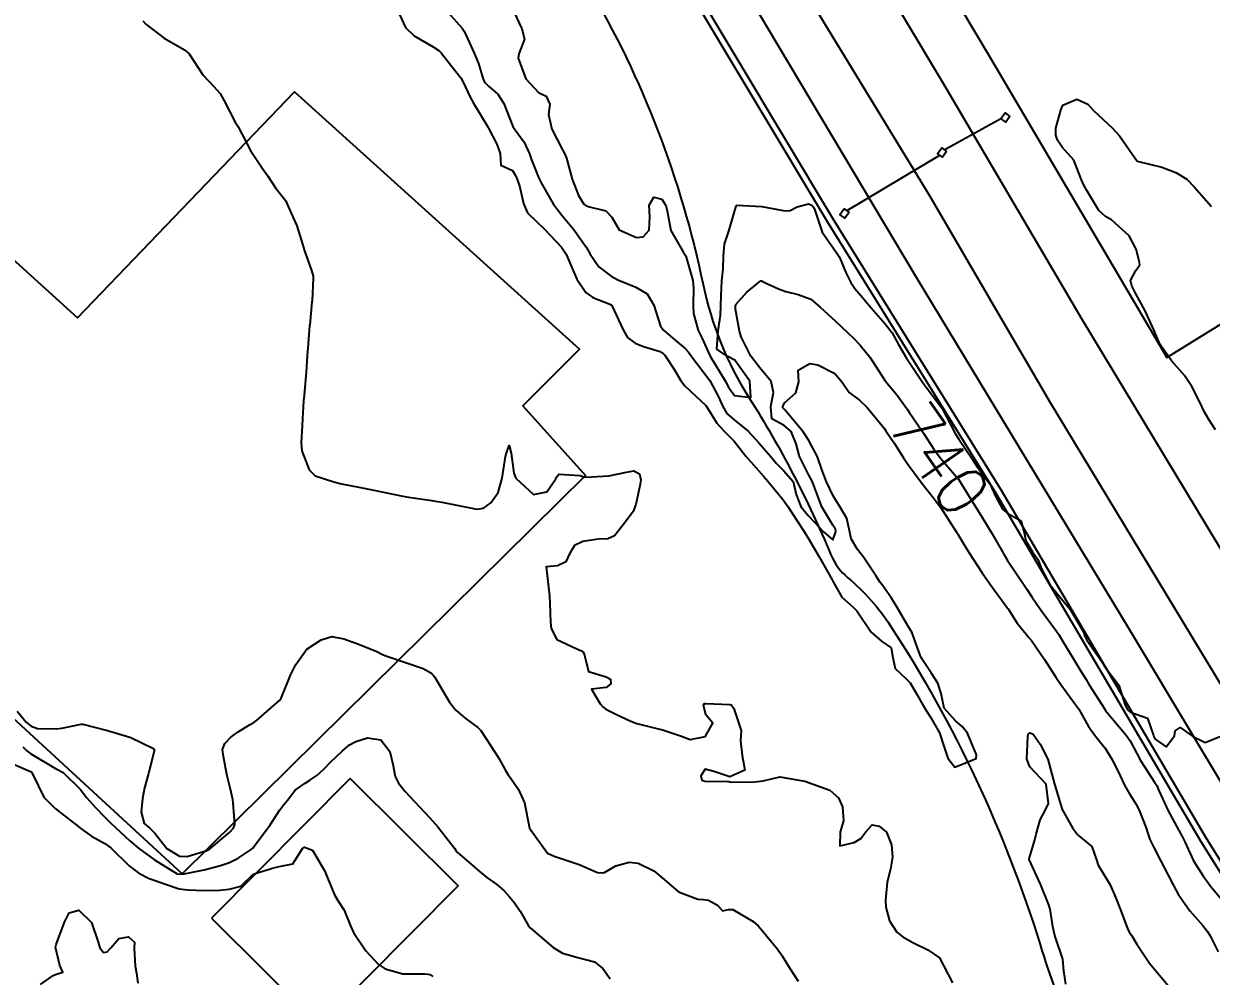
# Model space of a CAD drawing. Header units: metres. Extents: x 307586 to 320046, y 7427249 to 7434250.
# Drawn here: x 316846.9 to 316941.9, y 7432587.9 to 7432664.2 of the extents above; entities that cross this region are included whole.
import ezdxf
from ezdxf.enums import TextEntityAlignment as Align

# ---------------------------------------------------------------- set-up
doc = ezdxf.new("R2010")
doc.units = ezdxf.units.M
doc.header["$MEASUREMENT"] = 0
for name, color, linetype in [('Canaleta de Drenagem', 151, 'Continuous'), ('Cotas', 45, 'Continuous'), ('Curvas de Nivel 1m', 11, 'Continuous'), ('Curvas de Nivel 5m', 15, 'Continuous'), ('Divisa', 42, 'FENCELINE2'), ('Edificações', 30, 'Continuous'), ('Hidrografia', 140, 'Continuous'), ('Linha Férrea', 20, 'Continuous'), ('Portico', 45, 'Continuous')]:
    doc.layers.add(name, color=color, linetype=linetype)
doc.styles.add('Style-STANDARD', font='STANDARD.shx')
doc.linetypes.add('FENCELINE2', pattern='A,0.25,-0.1,[132,ltypeshp.shx,S=0.1,R=0,X=-0.1,Y=0],-0.1,1', length=1.45)

msp = doc.modelspace()

# ---------------------------------------------------------------- linework, layer by layer
at = {"layer": 'Canaleta de Drenagem'}
for points in [[(316888.112, 7432686.929), (316911.178, 7432648.382), (316924.703, 7432626.613), (316941.111, 7432598.727), (316951.949, 7432581.448), (316975.28, 7432542.117), (317002.126, 7432496.756), (317008.116, 7432486.98), (317023.443, 7432461.338), (317035.226, 7432441.415), (317043.02, 7432427.473), (317052.826, 7432410.555), (317059.689, 7432399.683), (317066.814, 7432389.517), (317077.876, 7432372.37), (317086.26, 7432358.96), (317086.779, 7432358.488)], [(316888.542, 7432687.185), (316911.604, 7432648.642), (316925.131, 7432626.872), (316941.538, 7432598.987), (316952.376, 7432581.708), (316975.71, 7432542.372), (317002.555, 7432497.014), (317008.544, 7432487.239), (317023.873, 7432461.594), (317035.659, 7432441.665), (317043.454, 7432427.72), (317053.254, 7432410.814), (317060.105, 7432399.96), (317067.229, 7432389.796), (317078.299, 7432372.638), (317086.647, 7432359.284), (317087.115, 7432358.858)]]:
    msp.add_lwpolyline(points, dxfattribs=at)
at = {"layer": 'Curvas de Nivel 1m', "flags": 128}
for points, elevation in [([(316876.778, 7432665.302), (316877.434, 7432663.937), (316878.113, 7432663.252), (316879.635, 7432662.372), (316880.096, 7432662.076), (316880.269, 7432661.898), (316881.064, 7432660.909), (316881.865, 7432659.882), (316882.069, 7432659.486), (316882.571, 7432658.385), (316882.86, 7432657.868), (316884.025, 7432655.967), (316884.079, 7432655.849), (316884.745, 7432654.578), (316885.007, 7432653.84), (316885.063, 7432652.908), (316885.989, 7432652.483), (316886.233, 7432652.074), (316886.329, 7432651.825), (316886.554, 7432651.241), (316886.882, 7432649.816), (316887.204, 7432649.069), (316887.939, 7432648.362), (316888.532, 7432647.794), (316889.911, 7432646.321), (316890.289, 7432645.776), (316890.583, 7432645.086), (316891.149, 7432643.767), (316891.872, 7432642.696), (316892.415, 7432642.298), (316893.863, 7432641.748), (316893.889, 7432641.73), (316893.94, 7432641.651), (316894.84, 7432639.72), (316895.192, 7432639.082), (316895.822, 7432638.652), (316896.493, 7432638.373), (316897.816, 7432637.964), (316898.005, 7432637.868), (316898.188, 7432637.676), (316898.968, 7432636.496), (316899.437, 7432635.663), (316899.778, 7432635.212), (316901.466, 7432633.643), (316901.758, 7432633.185), (316902.354, 7432632.236), (316902.919, 7432631.622), (316903.731, 7432630.796), (316904.675, 7432629.6), (316905.701, 7432628.429), (316906.091, 7432627.979), (316906.44, 7432627.579), (316907.671, 7432626.099), (316908.05, 7432625.556), (316908.797, 7432624.403), (316909.344, 7432623.543), (316909.638, 7432623.066), (316910.538, 7432621.531), (316911.595, 7432619.687), (316911.674, 7432619.519), (316912.361, 7432618.289), (316913.263, 7432617.495), (316913.569, 7432617.204), (316914.7, 7432615.478), (316915.536, 7432614.755), (316916.317, 7432614.245), (316916.435, 7432613.456), (316916.633, 7432612.572), (316917.506, 7432611.739), (316917.829, 7432611.437), (316918.328, 7432610.594), (316918.98, 7432609.425), (316919.466, 7432608.68), (316920.184, 7432607.413), (316920.568, 7432606.277), (316920.84, 7432605.406), (316921.416, 7432604.663), (316923.114, 7432605.375), (316923.148, 7432605.653), (316922.416, 7432607.386), (316922, 7432607.934), (316921.463, 7432608.398), (316920.546, 7432609.409), (316920.326, 7432610.576), (316920.055, 7432611.414), (316919.511, 7432612.233), (316918.723, 7432613.428), (316918.224, 7432614.746), (316917.985, 7432615.436), (316917.554, 7432616.182), (316916.783, 7432617.452), (316916.34, 7432618.219), (316915.591, 7432619.271), (316915.445, 7432619.471), (316915.108, 7432619.967), (316914.085, 7432621.485), (316913.629, 7432622.105), (316913.1, 7432622.96), (316913.009, 7432623.5), (316912.758, 7432624.607), (316912.229, 7432625.512), (316911.676, 7432626.4), (316911.14, 7432627.526), (316910.799, 7432628.432), (316910.408, 7432629.533), (316909.733, 7432630.855), (316909.277, 7432631.545), (316907.761, 7432633.328), (316907.649, 7432633.449), (316907.64, 7432633.562), (316907.766, 7432633.851), (316908.677, 7432634.648), (316908.918, 7432635.549), (316908.874, 7432636.472), (316909.805, 7432637.009), (316910.434, 7432636.903), (316911.793, 7432636.208), (316912.381, 7432635.511), (316912.963, 7432634.69), (316913.769, 7432634.07), (316914.396, 7432633.484), (316915.746, 7432631.817), (316915.893, 7432631.617), (316915.996, 7432631.466), (316916.592, 7432630.596), (316917.312, 7432629.446), (316917.468, 7432629.202), (316917.707, 7432628.879), (316918.782, 7432627.429), (316919.676, 7432626.269), (316920.314, 7432625.413), (316921.551, 7432623.494), (316921.61, 7432623.4), (316921.642, 7432623.344), (316922.374, 7432622.133), (316922.857, 7432621.381), (316923.606, 7432620.253), (316924.214, 7432619.364), (316925.574, 7432617.493), (316925.634, 7432617.41), (316925.672, 7432617.349), (316926.416, 7432616.198), (316927.121, 7432615.326), (316927.322, 7432615.096), (316927.545, 7432614.811), (316928.596, 7432613.309), (316929.509, 7432611.894), (316929.907, 7432611.296), (316931.04, 7432609.724), (316931.357, 7432609.281), (316931.471, 7432609.081), (316932.112, 7432607.923), (316932.591, 7432607.263), (316932.979, 7432606.788), (316933.442, 7432606.189), (316934.047, 7432605.244), (316934.661, 7432603.991), (316935.01, 7432603.234), (316935.396, 7432602.546), (316935.901, 7432601.735), (316936.169, 7432601.218), (316936.702, 7432599.871), (316936.912, 7432599.207), (316937.03, 7432598.885), (316937.343, 7432598.233), (316937.875, 7432597.195), (316938.484, 7432596.026), (316938.928, 7432595.184), (316939.303, 7432594.5), (316940.241, 7432593.17), (316941.271, 7432591.98), (316941.633, 7432591.521), (316941.854, 7432591.151), (316942.49, 7432589.895)], 741), ([(316886.136, 7432665.121), (316886.738, 7432663.824), (316886.953, 7432662.983), (316886.489, 7432661.826), (316886.456, 7432661.468), (316887.055, 7432659.82), (316888.062, 7432658.719), (316888.683, 7432658.424), (316888.99, 7432657.796), (316888.881, 7432656.956), (316889.147, 7432655.789), (316890.006, 7432654.121), (316890.19, 7432653.778), (316890.315, 7432653.462), (316890.778, 7432651.772), (316891.266, 7432650.465), (316891.713, 7432649.762), (316891.952, 7432649.621), (316893.459, 7432649.248), (316893.943, 7432648.722), (316894.52, 7432647.724), (316895.924, 7432647.1), (316896.461, 7432647.166), (316896.925, 7432647.695), (316896.999, 7432648.75), (316896.945, 7432649.695), (316897.322, 7432650.33), (316897.96, 7432650.177), (316898.277, 7432649.677), (316898.374, 7432649.25), (316898.677, 7432647.673), (316899.676, 7432645.893), (316899.845, 7432645.661), (316899.902, 7432645.539), (316900.441, 7432643.654), (316900.481, 7432643.05), (316900.452, 7432641.654), (316900.489, 7432641.018), (316900.846, 7432639.65), (316901.184, 7432639.003), (316901.791, 7432637.64), (316901.812, 7432637.596), (316903.008, 7432635.622), (316903.277, 7432635.116), (316903.771, 7432634.441), (316905.072, 7432634.294), (316904.991, 7432635.598), (316903.808, 7432637.281), (316903.117, 7432637.62), (316902.344, 7432638.158), (316902.45, 7432639.631), (316902.634, 7432640.845), (316902.667, 7432641.628), (316902.696, 7432642.452), (316902.756, 7432643.627), (316902.849, 7432644.582), (316902.895, 7432645.625), (316902.968, 7432646.573), (316903.316, 7432647.619), (316903.883, 7432649.542), (316903.896, 7432649.611), (316903.912, 7432649.652), (316903.954, 7432649.682), (316905.953, 7432649.59), (316907.661, 7432649.275), (316907.95, 7432649.247), (316908.231, 7432649.276), (316908.78, 7432649.552), (316909.688, 7432649.813), (316909.955, 7432649.7), (316910.107, 7432649.538), (316910.202, 7432649.286), (316910.779, 7432647.532), (316911.909, 7432645.927), (316912.177, 7432645.516), (316912.69, 7432644.307), (316913.074, 7432643.502), (316913.393, 7432643.012), (316913.872, 7432642.448), (316914.699, 7432641.482), (316915.844, 7432640.192), (316916.387, 7432639.462), (316916.898, 7432638.528), (316917.545, 7432637.444), (316917.807, 7432637.046), (316918.867, 7432635.429), (316919.771, 7432634.246), (316920.387, 7432633.414), (316921.091, 7432632.065), (316921.436, 7432631.403), (316921.736, 7432630.952), (316922.787, 7432629.384), (316923.139, 7432628.811), (316923.7, 7432628.038), (316924.22, 7432627.365), (316924.7, 7432626.337), (316925.23, 7432625.354), (316925.659, 7432624.986), (316926.719, 7432624.4), (316926.994, 7432623.33), (316927.109, 7432622.799), (316927.629, 7432621.915), (316928.048, 7432621.316), (316928.357, 7432620.567), (316929.03, 7432619.306), (316929.586, 7432618.602), (316930.682, 7432617.289), (316931.558, 7432615.771), (316931.731, 7432615.454), (316931.766, 7432615.277), (316931.979, 7432614.841), (316933.093, 7432613.256), (316933.26, 7432612.994), (316933.517, 7432612.616), (316934.549, 7432611.24), (316935.021, 7432609.694), (316935.257, 7432609.232), (316935.471, 7432609.085), (316936.849, 7432608.592), (316937.315, 7432607.202), (316937.342, 7432607.092), (316937.45, 7432606.907), (316938.326, 7432606.31), (316938.999, 7432607.185), (316939.064, 7432607.576), (316939.46, 7432607.849), (316940.453, 7432607.17), (316941.448, 7432606.66), (316942.621, 7432607.142)], 739), ([(316856.398, 7432664.458), (316856.643, 7432664.182), (316858.106, 7432663.064), (316859.716, 7432662.144), (316860.09, 7432661.804), (316861.188, 7432660.129), (316862.064, 7432659.206), (316862.594, 7432658.647), (316862.87, 7432658.108), (316863.823, 7432656.296), (316863.951, 7432656.091), (316863.976, 7432656.044), (316864.022, 7432655.957), (316865.01, 7432654.08), (316865.981, 7432652.626), (316866.379, 7432652.064), (316867, 7432651.092), (316867.832, 7432650.042), (316867.874, 7432649.963), (316867.95, 7432649.77), (316868.719, 7432648.032), (316869.095, 7432646.849), (316869.341, 7432646.026), (316869.887, 7432644.457), (316870.024, 7432644.019), (316870.042, 7432643.857), (316869.937, 7432642.019), (316869.928, 7432641.944), (316869.843, 7432641.02), (316869.758, 7432640.096), (316869.748, 7432640.021), (316869.589, 7432638.249), (316869.572, 7432638.022), (316869.476, 7432636.335), (316869.451, 7432636.023), (316869.306, 7432634.486), (316869.268, 7432634.025), (316869.182, 7432632.585), (316869.152, 7432632.026), (316869.069, 7432630.677), (316869.131, 7432630.026), (316869.698, 7432628.497), (316870.197, 7432628.015), (316871.686, 7432627.529), (316872.298, 7432627.376), (316873.68, 7432627.097), (316874.752, 7432626.884), (316875.674, 7432626.698), (316877.206, 7432626.391), (316877.669, 7432626.308), (316879.525, 7432626.042), (316879.665, 7432626.016), (316880.321, 7432625.893), (316881.66, 7432625.627), (316883.142, 7432625.342), (316883.659, 7432625.416), (316884.251, 7432625.844), (316884.833, 7432626.681), (316885.157, 7432627.835), (316885.442, 7432629.565), (316885.52, 7432629.832), (316885.561, 7432629.985), (316885.722, 7432630.443), (316885.875, 7432629.828), (316886.102, 7432628.229), (316886.271, 7432627.821), (316887.674, 7432626.522), (316888.737, 7432626.729), (316889.458, 7432627.782), (316889.537, 7432627.939), (316889.696, 7432628.132), (316891.414, 7432628.045), (316891.695, 7432627.931), (316891.836, 7432627.9), (316893.696, 7432628.019), (316895.11, 7432628.305), (316895.7, 7432628.406), (316896.162, 7432628.167), (316896.277, 7432627.701), (316896.189, 7432627.198), (316895.877, 7432625.707), (316895.657, 7432625.146), (316895.043, 7432624.322), (316894.57, 7432623.721), (316894.163, 7432623.2), (316893.635, 7432622.975), (316892.843, 7432622.95), (316891.633, 7432622.759), (316890.955, 7432622.442), (316890.56, 7432621.771), (316890.261, 7432621.126), (316889.608, 7432620.798), (316888.681, 7432620.715), (316888.784, 7432619.788), (316888.961, 7432618.404), (316888.972, 7432617.786), (316889.036, 7432616.3), (316889.086, 7432615.785), (316889.534, 7432614.902), (316891.135, 7432614.156), (316891.525, 7432613.994), (316891.663, 7432613.897), (316891.721, 7432613.757), (316892.084, 7432612.327), (316893.505, 7432611.909), (316893.844, 7432611.727), (316893.864, 7432611.36), (316893.493, 7432611.066), (316892.324, 7432610.914), (316893.009, 7432609.737), (316893.232, 7432609.495), (316893.469, 7432609.317), (316894.276, 7432608.911), (316895.459, 7432608.348), (316895.935, 7432608.18), (316897.454, 7432607.801), (316898.011, 7432607.674), (316899.446, 7432607.192), (316900.21, 7432606.884), (316901.445, 7432607.123), (316901.618, 7432607.47), (316901.705, 7432607.636), (316902.036, 7432608.209), (316901.465, 7432608.876), (316901.283, 7432609.642), (316901.353, 7432609.763), (316901.475, 7432609.778), (316903.396, 7432609.689), (316903.474, 7432609.679), (316903.565, 7432609.609), (316903.717, 7432609.361), (316904.297, 7432607.602), (316904.26, 7432606.783), (316904.376, 7432605.6), (316904.583, 7432604.426), (316903.406, 7432603.901), (316902.117, 7432604.337), (316901.412, 7432604.521), (316901.079, 7432603.971), (316901.147, 7432603.643), (316901.402, 7432603.549), (316903.313, 7432603.522), (316903.402, 7432603.512), (316903.525, 7432603.485), (316905.402, 7432603.511), (316906.056, 7432603.58), (316907.406, 7432603.897), (316909.403, 7432603.54), (316911.396, 7432602.821), (316912.103, 7432602.223), (316912.419, 7432601.504), (316912.484, 7432600.385), (316912.223, 7432599.507), (316912.198, 7432598.364), (316913.344, 7432598.638), (316913.872, 7432598.96), (316914.272, 7432599.481), (316914.784, 7432600.053), (316915.36, 7432599.961), (316915.939, 7432599.461), (316916.352, 7432598.464), (316916.413, 7432597.454), (316916.264, 7432596.511), (316915.998, 7432595.46), (316915.859, 7432594.031), (316915.896, 7432593.461), (316916.172, 7432592.357), (316916.766, 7432591.447), (316917.258, 7432591.082), (316918.043, 7432590.64), (316919.242, 7432590.038), (316920.177, 7432589.411), (316921.213, 7432587.4)], 742), ([(316942.284, 7432631.687), (316941.757, 7432632.527), (316941.389, 7432633.164), (316941.041, 7432633.901), (316940.399, 7432635.174), (316939.802, 7432636.058), (316938.784, 7432637.19), (316937.826, 7432638.547), (316937.636, 7432639.008), (316937.558, 7432639.204), (316937.335, 7432639.713), (316936.642, 7432641.222), (316935.877, 7432642.655), (316935.575, 7432643.233), (316935.475, 7432643.649), (316935.901, 7432644.45), (316936.224, 7432644.911), (316936.176, 7432645.227), (316935.922, 7432646.17), (316935.381, 7432647.236), (316933.946, 7432648.509), (316933.476, 7432648.784), (316932.947, 7432649.265), (316931.977, 7432650.865), (316931.741, 7432651.282), (316931.561, 7432651.71), (316930.946, 7432653.291), (316930.013, 7432654.349), (316929.623, 7432654.91), (316929.487, 7432655.308), (316929.489, 7432655.851), (316929.907, 7432657.302), (316930.057, 7432657.694), (316931.169, 7432658.182), (316932.058, 7432657.793), (316932.308, 7432657.528), (316932.512, 7432657.273), (316934.032, 7432655.849), (316934.61, 7432655.244), (316936.003, 7432653.23), (316937.998, 7432652.747), (316939.121, 7432652.32), (316939.989, 7432651.766), (316940.59, 7432651.174), (316941.959, 7432649.598)], 739), ([(316846.317, 7432609.153), (316847.04, 7432608.286), (316847.448, 7432607.953), (316847.958, 7432607.762), (316849.445, 7432607.736), (316849.904, 7432607.798), (316851.451, 7432608.121), (316851.572, 7432608.118), (316853.444, 7432607.628), (316854.207, 7432607.437), (316855.436, 7432607.041), (316857.249, 7432606.163), (316857.318, 7432606.058), (316856.838, 7432604.168), (316856.528, 7432603.03), (316856.363, 7432602.175), (316856.25, 7432601.065), (316856.501, 7432600.173), (316856.963, 7432599.779), (316857.345, 7432599.376), (316858.316, 7432598.15), (316859.324, 7432597.545), (316859.936, 7432597.519), (316861.33, 7432597.938), (316861.468, 7432597.981), (316861.725, 7432598.114), (316863.347, 7432599.474), (316863.644, 7432599.793), (316863.753, 7432600.086), (316863.636, 7432601.821), (316863.602, 7432602.088), (316863.387, 7432603.015), (316863.112, 7432604.094), (316862.838, 7432605.52), (316862.78, 7432606.1), (316862.95, 7432606.577), (316863.438, 7432607.074), (316864.03, 7432607.498), (316864.944, 7432608.075), (316865.266, 7432608.26), (316865.456, 7432608.387), (316867.355, 7432610.042), (316867.475, 7432610.203), (316868.01, 7432611.512), (316868.218, 7432612.033), (316868.641, 7432612.893), (316869.438, 7432614.021), (316869.473, 7432614.071), (316869.524, 7432614.115), (316870.668, 7432614.872), (316871.534, 7432615.135), (316872.49, 7432614.944), (316873.529, 7432614.58), (316875.065, 7432613.955), (316875.52, 7432613.738), (316875.861, 7432613.601), (316877.51, 7432613.036), (316878.846, 7432612.57), (316879.506, 7432612.216), (316879.768, 7432611.897), (316880.145, 7432611.241), (316880.955, 7432609.885), (316881.466, 7432609.229), (316882.194, 7432608.603), (316883.223, 7432607.853), (316883.449, 7432607.614), (316884.615, 7432605.838), (316884.914, 7432605.331), (316885.409, 7432604.456), (316885.647, 7432604.068), (316885.821, 7432603.824), (316886.477, 7432602.897), (316886.948, 7432601.807), (316887.353, 7432599.8), (316888.789, 7432597.785), (316889.329, 7432597.535), (316889.661, 7432597.443), (316891.32, 7432596.882), (316892.803, 7432596.246), (316893.31, 7432596.198), (316894.268, 7432596.771), (316895.323, 7432597.059), (316896.042, 7432596.979), (316897.313, 7432596.37), (316898.131, 7432595.672), (316899.293, 7432594.689), (316900.826, 7432594.106), (316901.287, 7432594.073), (316901.68, 7432594.027), (316902.413, 7432593.623), (316902.818, 7432593.156), (316903.28, 7432593.276), (316903.626, 7432593.26), (316905.27, 7432592.31), (316905.652, 7432591.969), (316905.992, 7432591.579), (316907.24, 7432590.063), (316907.594, 7432589.556), (316908.185, 7432588.589), (316908.869, 7432587.543)], 743), ([(316846.77, 7432606.29), (316847.11, 7432605.975), (316847.418, 7432605.753), (316848.72, 7432604.956), (316849.406, 7432604.578), (316850.005, 7432604.254), (316851.383, 7432602.907), (316851.89, 7432602.232), (316852.588, 7432601.444), (316853.357, 7432600.657), (316853.788, 7432600.206), (316855.339, 7432598.775), (316855.657, 7432598.506), (316856.044, 7432598.179), (316857.319, 7432597.24), (316859.151, 7432596.142), (316859.303, 7432596.1), (316859.704, 7432596.134), (316861.032, 7432596.389), (316861.308, 7432596.455), (316862.607, 7432596.807), (316863.317, 7432597.048), (316864.02, 7432597.386), (316865.072, 7432598.073), (316865.206, 7432598.199), (316865.336, 7432598.365), (316866.578, 7432600.052), (316867.365, 7432601.266), (316867.7, 7432601.706), (316867.965, 7432602.034), (316868.591, 7432602.821), (316869.394, 7432603.397), (316869.772, 7432603.641), (316870.312, 7432604.011), (316870.888, 7432604.525), (316871.414, 7432605.087), (316872.366, 7432605.986), (316872.947, 7432606.461), (316873.434, 7432606.724), (316874.369, 7432607.031), (316875.437, 7432606.867), (316876.176, 7432605.939), (316876.399, 7432604.922), (316876.603, 7432603.932), (316876.866, 7432603.399), (316877.391, 7432602.712), (316878.15, 7432601.912), (316879.364, 7432600.628), (316880.013, 7432599.893), (316881.336, 7432598.186), (316881.455, 7432597.999), (316881.558, 7432597.877), (316883.31, 7432596.35), (316883.941, 7432595.844), (316884.725, 7432595.264), (316885.292, 7432594.788), (316885.76, 7432594.295), (316886.151, 7432593.817), (316886.592, 7432593.126), (316887.265, 7432591.96), (316887.397, 7432591.799), (316889.239, 7432590.216), (316890.007, 7432589.772), (316891.23, 7432589.424), (316892.558, 7432589.072), (316893.221, 7432588.546), (316893.802, 7432587.724)], 744), ([(316930.293, 7432587.289), (316930.152, 7432588.362), (316930.058, 7432589.292), (316929.436, 7432591.122), (316929.38, 7432591.299), (316929.269, 7432591.913), (316929.039, 7432593.302), (316928.946, 7432593.645), (316928.283, 7432595.31), (316927.371, 7432597.281), (316927.369, 7432597.32), (316927.819, 7432598.845), (316927.929, 7432599.314), (316928.237, 7432600.444), (316928.706, 7432601.307), (316928.925, 7432601.768), (316928.725, 7432603.307), (316927.424, 7432604.709), (316927.18, 7432605.324), (316927.259, 7432607.131), (316927.287, 7432607.322), (316927.454, 7432607.42), (316927.672, 7432607.318), (316928.246, 7432606.511), (316928.865, 7432605.306), (316929.403, 7432603.3), (316930.02, 7432601.294), (316930.841, 7432599.805), (316931.238, 7432599.281), (316931.352, 7432599.179), (316932.391, 7432598.312), (316932.757, 7432597.259), (316932.9, 7432596.828), (316933.322, 7432596.139), (316933.85, 7432595.245), (316934.29, 7432594.248), (316934.678, 7432593.236), (316935.267, 7432591.672), (316935.426, 7432591.389), (316935.555, 7432591.226), (316935.981, 7432590.49), (316936.847, 7432589.206), (316937.002, 7432588.975), (316937.228, 7432588.687), (316938.485, 7432587.187)], 742), ([(316848.205, 7432587.262), (316849.209, 7432587.98), (316849.406, 7432588.061), (316849.976, 7432588.249), (316849.752, 7432588.785), (316849.387, 7432590.258), (316849.44, 7432590.462), (316850.128, 7432592.247), (316850.493, 7432593.013), (316851.268, 7432593.225), (316852.291, 7432592.22), (316852.807, 7432590.644), (316852.935, 7432590.213), (316853.229, 7432589.832), (316853.546, 7432589.89), (316853.839, 7432590.204), (316854.478, 7432590.961), (316855.242, 7432591.079), (316855.714, 7432590.66), (316855.707, 7432590.183), (316855.774, 7432588.738), (316855.87, 7432588.18), (316855.998, 7432587.381)], 746)]:
    msp.add_lwpolyline(points, dxfattribs=dict(at, elevation=elevation))
at = {"layer": 'Curvas de Nivel 5m', "flags": 128}
for points, elevation in [([(316880.143, 7432665.9), (316881.961, 7432663.882), (316882.119, 7432663.625), (316882.922, 7432661.868), (316883.266, 7432661.044), (316883.628, 7432659.857), (316883.762, 7432659.547), (316884.067, 7432659.234), (316884.812, 7432658.594), (316885.289, 7432657.838), (316886.025, 7432655.997), (316886.129, 7432655.828), (316886.932, 7432654.736), (316887.352, 7432653.81), (316887.519, 7432653.328), (316887.986, 7432652.128), (316888.132, 7432651.799), (316888.296, 7432651.479), (316889.259, 7432649.787), (316889.944, 7432648.879), (316890.887, 7432647.77), (316891.911, 7432646.296), (316892.208, 7432645.755), (316892.902, 7432644.754), (316893.886, 7432643.997), (316894.423, 7432643.725), (316895.877, 7432643.114), (316896.771, 7432642.595), (316897.304, 7432641.688), (316897.838, 7432639.992), (316898.073, 7432639.678), (316899.026, 7432638.869), (316899.818, 7432638.205), (316900.085, 7432637.927), (316900.28, 7432637.655), (316901.783, 7432635.64), (316902.483, 7432634.342), (316902.801, 7432633.624), (316903.155, 7432633.017), (316903.752, 7432632.496), (316904.851, 7432631.599), (316905.729, 7432630.664), (316906.656, 7432629.576), (316907.142, 7432629.003), (316907.702, 7432628.437), (316908.464, 7432627.552), (316908.7, 7432626.527), (316909.092, 7432625.546), (316909.656, 7432624.829), (316910.893, 7432623.527), (316911.637, 7432622.879), (316911.889, 7432623.516), (316911.861, 7432623.732), (316911.648, 7432624.065), (316910.772, 7432625.529), (316910.203, 7432627.017), (316910.006, 7432627.537), (316909.699, 7432628.129), (316908.962, 7432629.548), (316908.702, 7432630.576), (316908.314, 7432631.554), (316907.748, 7432632.04), (316906.766, 7432632.588), (316906.687, 7432633.576), (316906.895, 7432634.694), (316906.694, 7432635.576), (316905.799, 7432636.651), (316905.065, 7432637.597), (316904.297, 7432639.137), (316904.159, 7432639.607), (316903.859, 7432641.357), (316903.845, 7432641.61), (316903.864, 7432641.749), (316904.743, 7432642.733), (316905.796, 7432643.591), (316905.847, 7432643.627), (316905.883, 7432643.638), (316905.924, 7432643.63), (316906.002, 7432643.588), (316907.288, 7432642.979), (316907.875, 7432642.781), (316908.874, 7432642.549), (316909.869, 7432642.156), (316910.635, 7432641.532), (316911.846, 7432640.398), (316912.82, 7432639.505), (316913.336, 7432639.005), (316913.823, 7432638.487), (316914.628, 7432637.482), (316915.787, 7432635.709), (316915.963, 7432635.467), (316916.795, 7432634.477), (316917.554, 7432633.443), (316917.635, 7432633.315), (316917.76, 7432633.123), (316918.903, 7432631.428), (316919.724, 7432630.155), (316920.263, 7432629.414), (316921.696, 7432627.735), (316921.829, 7432627.532), (316921.911, 7432627.397), (316922.357, 7432626.716), (316923.176, 7432625.377), (316923.356, 7432625.071), (316923.655, 7432624.581), (316924.399, 7432623.362), (316925.432, 7432621.544), (316925.548, 7432621.351), (316925.621, 7432621.236), (316926.915, 7432619.33), (316927.188, 7432618.925), (316927.583, 7432618.331), (316928.278, 7432617.313), (316929.556, 7432615.579), (316929.741, 7432615.298), (316930.041, 7432614.799), (316930.932, 7432613.286), (316931.514, 7432612.356), (316931.926, 7432611.692), (316932.181, 7432611.27), (316933.414, 7432609.31), (316933.454, 7432609.25), (316935.145, 7432607.233), (316935.448, 7432606.788), (316935.98, 7432605.764), (316936.279, 7432605.217), (316937.407, 7432603.479), (316937.576, 7432603.198), (316937.732, 7432602.864), (316938.486, 7432601.189), (316939.359, 7432599.59), (316939.591, 7432599.178), (316939.819, 7432598.704), (316940.531, 7432597.168), (316941.321, 7432595.926), (316941.638, 7432595.477), (316941.875, 7432595.152), (316943.288, 7432593.465)], 740), ([(316846.03, 7432604.921), (316847.403, 7432604.322), (316847.47, 7432604.279), (316847.585, 7432604.093), (316848.455, 7432602.269), (316849.364, 7432601.363), (316850.813, 7432600.245), (316851.119, 7432600.011), (316851.349, 7432599.816), (316852.267, 7432599.145), (316853.337, 7432598.569), (316853.819, 7432598.205), (316855.311, 7432596.751), (316856.058, 7432596.179), (316856.886, 7432595.753), (316857.297, 7432595.616), (316858.123, 7432595.323), (316859.291, 7432594.933), (316859.997, 7432594.836), (316861.29, 7432594.787), (316862.559, 7432594.829), (316863.291, 7432594.904), (316864.24, 7432595.134), (316865.206, 7432596.071), (316865.265, 7432596.109), (316865.304, 7432596.126), (316866.777, 7432596.582), (316867.313, 7432596.723), (316868.413, 7432596.932), (316869.104, 7432598.022), (316869.187, 7432598.169), (316869.335, 7432598.265), (316869.985, 7432598.013), (316870.961, 7432596.351), (316871.093, 7432596.002), (316871.298, 7432595.481), (316871.734, 7432594.44), (316872.006, 7432593.989), (316872.505, 7432593.207), (316873.019, 7432591.972), (316873.255, 7432591.424), (316874.239, 7432589.96), (316875.222, 7432588.901), (316875.785, 7432588.508), (316877.215, 7432588.115), (316879.001, 7432588.116), (316879.215, 7432588.095), (316879.372, 7432588.056), (316879.604, 7432587.894)], 745)]:
    msp.add_lwpolyline(points, dxfattribs=dict(at, elevation=elevation))
at = {"layer": 'Divisa'}
msp.add_lwpolyline([(316899.08, 7432703.708), (316924.071, 7432661.78), (316938.386, 7432637.481), (316948.192, 7432643.562), (316958.932, 7432626.244), (316975.842, 7432597.151), (317003.6, 7432551.005), (317038.691, 7432488.347), (317044.903, 7432475.704), (317053.417, 7432458.374), (317066.065, 7432432.168), (317072.187, 7432422.638), (317070.016, 7432421.289), (317082.112, 7432400.425), (317093.615, 7432373.912), (317110.231, 7432351.933), (317118.616, 7432345.817), (317119.857, 7432344.898), (317121.061, 7432345.877), (317131.653, 7432334.501), (317139.857, 7432324.923), (317144.057, 7432319.823), (317148.763, 7432312.861), (317151.603, 7432309.456)], dxfattribs=at)
at = {"layer": 'Edificações'}
for points in [[(316859.536, 7432596.121), (316832.073, 7432621.418), (316833.723, 7432623.52), (316826.487, 7432630.747), (316843.001, 7432648.076), (316851.166, 7432640.662), (316868.53, 7432658.76), (316891.366, 7432638.171), (316886.82, 7432633.631), (316891.843, 7432628.034)], [(316861.881, 7432592.585), (316870.536, 7432583.992), (316881.643, 7432595.179), (316872.988, 7432603.772)]]:
    msp.add_lwpolyline(points, close=True, dxfattribs=at)
at = {"layer": 'Hidrografia'}
msp.add_lwpolyline([(316847.522, 7432734.37), (316851.925, 7432729.329, -0.031814), (316863.157, 7432714.686, -0.019571), (316875.038, 7432695.376, 0.013908), (316884.685, 7432679.29, -0.009706), (316892.069, 7432667.212, -0.081125), (316901.251, 7432643.349, 0.089953), (316904.92, 7432634.292, -0.042055), (316911.487, 7432621.685, 0.120482), (316912.841, 7432619.851, -0.074813), (316916.241, 7432616.024, -0.069215), (316928.239, 7432590.466, 0.039409), (316934.002, 7432576.015, 0.000671), (316941.218, 7432561.433, 0.043774), (316944.005, 7432556.871, -0.014897), (316950.584, 7432547.38, 0.031965), (316950.743, 7432545.084, -0.005877)], format="xyb", dxfattribs=at)
at = {"layer": 'Linha Férrea'}
for points in [[(316944.092, 7432619.853), (316931.617, 7432640.525), (316920.463, 7432659.525), (316907.68, 7432680.857)], [(316905.344, 7432673.523), (316919.398, 7432650.422), (316928.967, 7432634.032), (316940.355, 7432615.16), (316953.952, 7432592.717), (316962.814, 7432577.534), (316969.326, 7432567.181), (316980.515, 7432548.775), (316992.034, 7432529.24), (317002.702, 7432511.499), (317015.412, 7432490.324), (317028.156, 7432468.068), (317040.126, 7432447.718), (317047.354, 7432436.471)], [(316901.353, 7432672.381), (316918.316, 7432643.913), (316935.359, 7432615.726), (316951.217, 7432589.258)]]:
    msp.add_lwpolyline(points, dxfattribs=at)
at = {"layer": 'Portico'}
for points in [[(316920.56, 7432654.129), (316925.107, 7432656.647)], [(316912.746, 7432649.24), (316920.22, 7432653.689)]]:
    msp.add_lwpolyline(points, dxfattribs=at)
for points in [[(316925.829, 7432656.793), (316925.49, 7432656.353), (316925.107, 7432656.647), (316925.446, 7432657.088)], [(316920.751, 7432653.981), (316920.412, 7432653.541), (316920.029, 7432653.836), (316920.368, 7432654.276)], [(316912.938, 7432649.093), (316912.598, 7432648.653), (316912.216, 7432648.947), (316912.555, 7432649.388)]]:
    msp.add_lwpolyline(points, close=True, dxfattribs=at)

# ---------------------------------------------------------------- texts
at = {"layer": 'Cotas', "style": 'Style-STANDARD'}
msp.add_text('740', height=4, rotation=304.65473, dxfattribs=at).set_placement((316920.176, 7432629.372, 740), align=Align.MIDDLE_CENTER)

doc.saveas('drawing.dxf')
